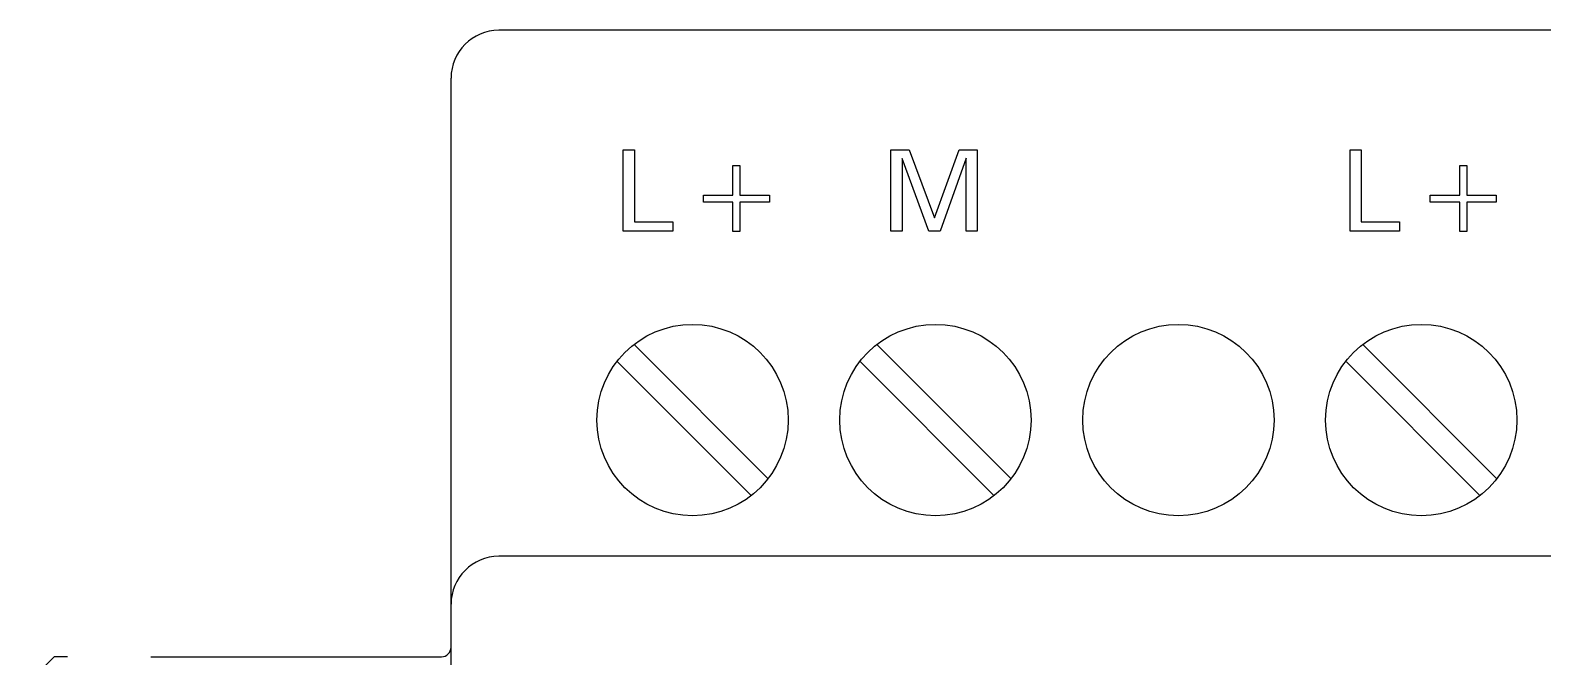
# Model space of a CAD drawing. Extents: x 0 to 420, y 0 to 297.
# Drawn here: x 131.41 to 163.04, y 238.73 to 251.83 of the extents above; entities that cross this region are included whole.
import ezdxf

# ---------------------------------------------------------------- set-up
doc = ezdxf.new("R2010")
doc.units = 0
doc.header["$LTSCALE"] = 23.1
doc.layers.add('10000_FRONT', color=7, linetype='CONTINUOUS')

msp = doc.modelspace()

# ---------------------------------------------------------------- linework, layer by layer
at = {"layer": '10000_FRONT', "color": 7, "linetype": 'CONTINUOUS'}
for p, q in [((174.706, 251.826), (141.206, 251.826)), ((140.206, 162.826), (140.206, 250.826)), ((143.806, 247.626), (143.806, 249.326)), ((143.806, 249.326), (144.039, 249.326)), ((144.039, 249.326), (144.039, 247.819)), ((149.406, 247.626), (149.406, 249.326)), ((149.406, 249.326), (149.783, 249.326)), ((149.783, 249.326), (150.317, 247.903)), ((150.317, 247.903), (150.834, 249.326)), ((150.834, 249.326), (151.211, 249.326)), ((151.211, 249.326), (151.211, 247.626)), ((159.006, 247.626), (159.006, 249.326)), ((159.006, 249.326), (159.239, 249.326)), ((159.239, 249.326), (159.239, 247.819)), ((146.1, 248.378), (146.1, 248.996)), ((146.1, 248.996), (146.245, 248.996)), ((146.245, 248.996), (146.245, 248.378)), ((149.639, 249.148), (149.639, 247.626)), ((150.199, 247.626), (149.639, 249.148)), ((150.978, 249.15), (150.433, 247.626)), ((150.978, 247.626), (150.978, 249.15)), ((161.3, 248.378), (161.3, 248.996)), ((161.3, 248.996), (161.445, 248.996)), ((161.445, 248.996), (161.445, 248.378)), ((145.482, 248.234), (145.482, 248.378)), ((145.482, 248.378), (146.1, 248.378)), ((146.245, 248.378), (146.863, 248.378)), ((146.863, 248.378), (146.863, 248.234)), ((160.682, 248.234), (160.682, 248.378)), ((160.682, 248.378), (161.3, 248.378)), ((161.445, 248.378), (162.063, 248.378)), ((162.063, 248.378), (162.063, 248.234)), ((146.1, 248.234), (145.482, 248.234)), ((146.1, 247.616), (146.1, 248.234)), ((146.245, 248.234), (146.245, 247.616)), ((146.863, 248.234), (146.245, 248.234)), ((161.3, 248.234), (160.682, 248.234)), ((161.3, 247.616), (161.3, 248.234)), ((161.445, 248.234), (161.445, 247.616)), ((162.063, 248.234), (161.445, 248.234)), ((144.039, 247.819), (144.841, 247.819)), ((144.841, 247.819), (144.841, 247.626)), ((159.239, 247.819), (160.041, 247.819)), ((160.041, 247.819), (160.041, 247.626)), ((144.841, 247.626), (143.806, 247.626)), ((146.245, 247.616), (146.1, 247.616)), ((149.639, 247.626), (149.406, 247.626)), ((150.433, 247.626), (150.199, 247.626)), ((151.211, 247.626), (150.978, 247.626)), ((160.041, 247.626), (159.006, 247.626)), ((161.445, 247.616), (161.3, 247.616)), ((146.824, 242.462), (144.039, 245.247)), ((151.904, 242.462), (149.119, 245.247)), ((162.064, 242.462), (159.279, 245.247)), ((143.689, 244.89), (146.473, 242.105)), ((148.769, 244.89), (151.553, 242.105)), ((158.929, 244.89), (161.713, 242.105)), ((174.706, 240.826), (141.206, 240.826)), ((131.406, 238.226), (131.906, 238.726)), ((132.182, 238.726), (131.906, 238.726)), ((133.931, 238.726), (140.006, 238.726))]:
    msp.add_line(p, q, dxfattribs=at)
for centre in [(145.256, 243.676), (150.336, 243.676), (155.416, 243.676), (160.496, 243.676)]:
    msp.add_circle(centre, 2, dxfattribs=at)
for centre, radius, start, end in [((141.206, 250.826), 1, 90, 180), ((141.206, 239.826), 1, 90, 180), ((140.006, 238.926), 0.2, 270, 360)]:
    msp.add_arc(centre, radius, start, end, dxfattribs=at)

doc.saveas('drawing.dxf')
